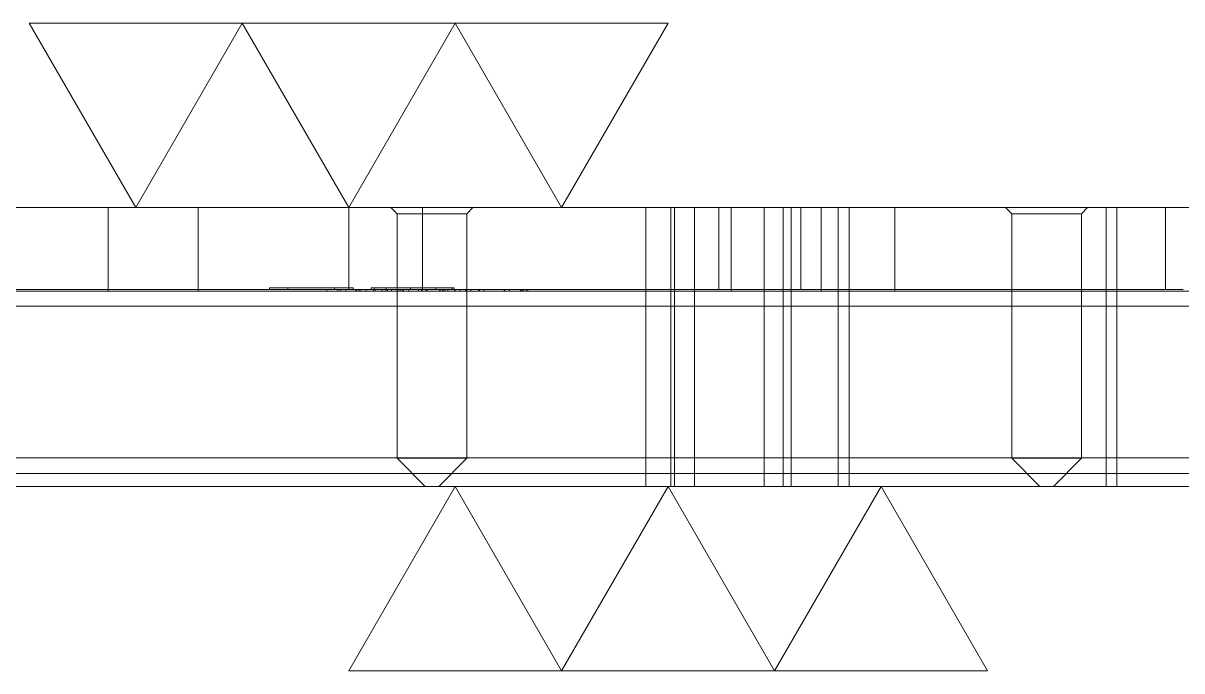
# Model space of a CAD drawing. Header units: millimetres. Extents: x 494 to 18201, y 224 to 11417.
# Drawn here: x 5482.6 to 5623.9, y 2397.3 to 2476.3 of the extents above; entities that cross this region are included whole.
import ezdxf
from ezdxf.lldxf.tags import DXFTag

# ---------------------------------------------------------------- set-up
doc = ezdxf.new("R2010")
doc.units = ezdxf.units.MM
for name, color, linetype in [('DIM', 7, 'Continuous'), ('PS', 7, 'Continuous'), ('PS_W', 1, 'Continuous')]:
    doc.layers.add(name, color=color, linetype=linetype)
tags = doc.linetypes.add('DASHED', pattern='A,12.86,[0,arial.ttf,S=0,R=0,X=0,Y=0],-12.86', length=25.72).pattern_tags.tags
tags[12:13] = [DXFTag(74, 4), DXFTag(75, 0), DXFTag(340, '0'), DXFTag(46, 0.0), DXFTag(50, 0.0), DXFTag(44, 0.0), DXFTag(45, 0.0)]

msp = doc.modelspace()

# ---------------------------------------------------------------- linework, layer by layer
at = {"layer": 'DIM', "linetype": 'Continuous', "lineweight": 18}
for points in [[(5561.24519, 2476.28224), (5548.25481, 2453.78224), (5535.26443, 2476.28224), (5522.27405, 2453.78224), (5509.28367, 2476.28224), (5496.29329, 2453.78224), (5483.3029, 2476.28224), (5561.24519, 2476.28224)], [(5522.27405, 2397.28224), (5535.26443, 2419.78224), (5548.25481, 2397.28224), (5561.24519, 2419.78224), (5574.23557, 2397.28224), (5587.22595, 2419.78224), (5600.21633, 2397.28224), (5522.27405, 2397.28224)]]:
    msp.add_lwpolyline(points, close=True, dxfattribs=at)
at = {"layer": 'PS', "color": 11, "linetype": 'Continuous', "lineweight": 13}
for p, q in [((5917.42544, 2453.78224), (5252.92542, 2453.78224)), ((5252.42542, 2419.78224), (5917.42544, 2419.78224))]:
    msp.add_line(p, q, dxfattribs=at)
at = {"layer": 'PS', "color": 31, "linetype": 'DASHED', "lineweight": 13, "ltscale": 0.87594}
for p, q in [((5492.92544, 2453.78224), (5492.92544, 2443.58224)), ((5503.92544, 2443.58224), (5503.92544, 2453.78224)), ((5522.27405, 2453.78224), (5522.27405, 2443.78224)), ((5531.28105, 2443.78224), (5531.28105, 2453.78224)), ((5567.42544, 2453.78224), (5567.42544, 2443.78224)), ((5568.92544, 2453.78224), (5568.92544, 2443.58224)), ((5577.42544, 2443.78224), (5577.42544, 2453.78224)), ((5579.92544, 2443.58224), (5579.92544, 2453.78224)), ((5588.92542, 2453.78224), (5588.92542, 2443.58224)), ((5621.92544, 2453.78224), (5621.92544, 2443.78224))]:
    msp.add_line(p, q, dxfattribs=at)
at = {"layer": 'PS', "color": 5, "linetype": 'DASHED', "lineweight": 13, "ltscale": 0.87594}
for p, q in [((5527.42542, 2453.78224), (5528.17242, 2453.03524)), ((5528.17242, 2453.03524), (5528.17242, 2443.58224)), ((5536.67842, 2453.03524), (5528.17242, 2453.03524)), ((5536.67842, 2453.03524), (5537.42542, 2453.78224)), ((5536.67842, 2443.58224), (5536.67842, 2453.03524)), ((5602.42542, 2453.78224), (5603.17242, 2453.03524)), ((5603.17242, 2453.03524), (5603.17242, 2423.20224)), ((5611.67842, 2453.03524), (5603.17242, 2453.03524)), ((5611.67842, 2453.03524), (5612.42542, 2453.78224)), ((5611.67842, 2423.20224), (5611.67842, 2453.03524)), ((5528.17242, 2443.58191), (5528.17242, 2423.20224)), ((5536.67842, 2423.20224), (5536.67842, 2443.58191)), ((5528.17242, 2423.20224), (5531.59242, 2419.78224)), ((5528.17242, 2423.20224), (5536.67842, 2423.20224)), ((5533.25842, 2419.78224), (5536.67842, 2423.20224)), ((5603.17242, 2423.20224), (5606.59242, 2419.78224)), ((5603.17242, 2423.20224), (5611.67842, 2423.20224)), ((5608.25842, 2419.78224), (5611.67842, 2423.20224))]:
    msp.add_line(p, q, dxfattribs=at)
at = {"layer": 'PS', "color": 155, "linetype": 'DASHED', "lineweight": 13, "ltscale": 0.87594}
for p, q in [((5558.52391, 2453.78224), (5558.52391, 2419.78224)), ((5561.57001, 2453.78224), (5561.57001, 2419.78224)), ((5562.0106, 2453.78224), (5562.0106, 2419.78224)), ((5564.44893, 2453.78224), (5564.44893, 2419.78224)), ((5572.9559, 2453.78224), (5572.9559, 2419.78224)), ((5575.26639, 2453.78224), (5575.26639, 2419.78224)), ((5576.26636, 2453.78224), (5576.26636, 2419.78224)), ((5582.0106, 2419.78224), (5582.0106, 2453.78224)), ((5616.0106, 2453.78224), (5616.0106, 2419.78224)), ((5526.82566, 2443.58224), (5526.82566, 2443.78224))]:
    msp.add_line(p, q, dxfattribs=at)
at = {"layer": 'PS', "color": 7, "linetype": 'DASHED', "lineweight": 13, "ltscale": 0.87594}
for p, q in [((5512.62292, 2443.78224), (5512.62292, 2443.98224)), ((5514.83967, 2443.78224), (5514.83967, 2443.98224)), ((5519.60925, 2443.58224), (5519.60925, 2443.78224)), ((5520.52613, 2443.78224), (5520.52613, 2443.98224)), ((5520.94824, 2443.58224), (5520.94824, 2443.78224)), ((5521.23558, 2443.78224), (5521.23558, 2443.58224)), ((5521.92239, 2443.58224), (5521.92239, 2443.78224)), ((5522.83926, 2443.78224), (5522.83926, 2443.98224)), ((5523.165, 2443.58224), (5523.165, 2443.78224)), ((5523.27172, 2443.58224), (5523.27172, 2443.78224)), ((5523.54871, 2443.78224), (5523.54871, 2443.58224)), ((5523.75362, 2443.58224), (5523.75362, 2443.78224)), ((5524.42828, 2443.58224), (5524.42828, 2443.78224)), ((5525.00723, 2443.78224), (5525.00723, 2443.98224)), ((5525.29571, 2443.58224), (5525.29571, 2443.78224)), ((5525.39275, 2443.78224), (5525.39275, 2443.98224)), ((5525.48847, 2443.58224), (5525.48847, 2443.78224)), ((5526.3559, 2443.58224), (5526.3559, 2443.78224)), ((5526.83846, 2443.78224), (5526.83846, 2443.98224)), ((5527.03056, 2443.58224), (5527.03056, 2443.78224)), ((5527.51246, 2443.58224), (5527.51246, 2443.78224)), ((5528.18779, 2443.78224), (5528.18779, 2443.98224)), ((5528.27317, 2443.58224), (5528.27317, 2443.78224)), ((5528.56231, 2443.58224), (5528.56231, 2443.78224)), ((5528.86179, 2443.58224), (5528.86179, 2443.78224)), ((5528.94783, 2443.58224), (5528.94783, 2443.78224)), ((5529.62069, 2443.58224), (5529.62069, 2443.78224)), ((5529.82626, 2443.78224), (5529.82626, 2443.98224)), ((5530.77906, 2443.58224), (5530.77906, 2443.78224)), ((5531.17493, 2443.58224), (5531.17493, 2443.78224)), ((5531.26097, 2443.58224), (5531.26097, 2443.78224)), ((5531.74107, 2443.58224), (5531.74107, 2443.78224)), ((5531.74729, 2443.58224), (5531.74729, 2443.78224)), ((5531.83745, 2443.58224), (5531.83745, 2443.78224)), ((5532.89117, 2443.78224), (5532.89117, 2443.98224)), ((5533.3429, 2443.58224), (5533.3429, 2443.78224)), ((5533.42894, 2443.58224), (5533.42894, 2443.78224)), ((5533.72842, 2443.58224), (5533.72842, 2443.78224)), ((5533.81446, 2443.58224), (5533.81446, 2443.78224)), ((5534.00542, 2443.58224), (5534.00542, 2443.78224)), ((5534.39094, 2443.58224), (5534.39094, 2443.78224)), ((5534.91722, 2443.78224), (5534.91722, 2443.98224)), ((5535.1272, 2443.78224), (5535.1272, 2443.98224)), ((5535.17413, 2443.58224), (5535.17413, 2443.78224)), ((5535.26017, 2443.58224), (5535.26017, 2443.78224)), ((5535.83665, 2443.58224), (5535.83665, 2443.78224)), ((5536.52346, 2443.58224), (5536.52346, 2443.78224)), ((5536.6095, 2443.58224), (5536.6095, 2443.78224)), ((5537.18598, 2443.58224), (5537.18598, 2443.78224)), ((5538.16193, 2443.58224), (5538.16193, 2443.78224)), ((5538.24797, 2443.58224), (5538.24797, 2443.78224)), ((5538.82445, 2443.58224), (5538.82445, 2443.78224)), ((5541.22683, 2443.58224), (5541.22683, 2443.78224)), ((5541.31287, 2443.58224), (5541.31287, 2443.78224)), ((5541.88935, 2443.58224), (5541.88935, 2443.78224)), ((5543.25289, 2443.58224), (5543.25289, 2443.78224)), ((5543.33893, 2443.58224), (5543.33893, 2443.78224)), ((5543.46286, 2443.58224), (5543.46286, 2443.78224)), ((5543.5489, 2443.58224), (5543.5489, 2443.78224)), ((5543.91541, 2443.58224), (5543.91541, 2443.78224)), ((5544.12538, 2443.58224), (5544.12538, 2443.78224))]:
    msp.add_line(p, q, dxfattribs=at)
at = {"layer": 'PS', "color": 2, "linetype": 'DASHED', "lineweight": 13, "ltscale": 0.87594}
for points in [[(5472.39191, 2443.58224), (5482.61142, 2443.58224), (5492.83074, 2443.58224), (5503.04988, 2443.58224), (5513.26882, 2443.58224), (5523.48757, 2443.58224), (5533.70614, 2443.58224), (5543.92452, 2443.58224), (5554.14271, 2443.58224), (5564.36071, 2443.58224), (5574.57852, 2443.58224), (5584.79614, 2443.58224), (5595.01356, 2443.58224), (5605.2308, 2443.58224), (5615.44784, 2443.58224), (5625.66469, 2443.58224)], [(5519.6122, 2443.78224), (5515.65426, 2443.78224), (5511.69637, 2443.78224), (5507.73852, 2443.78224), (5503.78071, 2443.78224), (5499.82295, 2443.78224), (5495.86524, 2443.78224), (5491.90757, 2443.78224), (5487.94994, 2443.78224), (5483.99236, 2443.78224), (5480.03482, 2443.78224)], [(5533.33943, 2443.78224), (5533.30937, 2443.78224), (5533.27932, 2443.78224), (5533.24926, 2443.78224), (5533.2192, 2443.78224), (5533.18915, 2443.78224), (5533.15909, 2443.78224), (5533.12903, 2443.78224), (5533.09898, 2443.78224), (5533.06892, 2443.78224), (5533.03886, 2443.78224), (5533.00881, 2443.78224), (5532.97875, 2443.78224), (5532.94869, 2443.78224), (5532.91864, 2443.78224), (5532.88858, 2443.78224), (5532.85852, 2443.78224), (5532.82847, 2443.78224), (5532.79841, 2443.78224), (5532.76836, 2443.78224), (5532.7383, 2443.78224), (5532.70824, 2443.78224), (5532.67819, 2443.78224), (5532.64813, 2443.78224), (5532.61807, 2443.78224), (5532.58802, 2443.78224), (5532.55796, 2443.78224), (5532.5279, 2443.78224), (5532.49785, 2443.78224), (5532.46779, 2443.78224), (5532.43773, 2443.78224), (5532.40768, 2443.78224), (5532.37762, 2443.78224), (5532.34757, 2443.78224), (5532.31751, 2443.78224), (5532.28745, 2443.78224), (5532.2574, 2443.78224), (5532.22734, 2443.78224), (5532.19728, 2443.78224), (5532.16723, 2443.78224), (5532.13717, 2443.78224), (5532.10711, 2443.78224), (5532.07706, 2443.78224), (5532.047, 2443.78224), (5532.01694, 2443.78224), (5531.98689, 2443.78224), (5531.95683, 2443.78224), (5531.92678, 2443.78224), (5531.89672, 2443.78224), (5531.86666, 2443.78224), (5531.83661, 2443.78224)], [(5624.08548, 2443.78224), (5620.45057, 2443.78224), (5616.81562, 2443.78224), (5613.1807, 2443.78224), (5609.54583, 2443.78224), (5605.91099, 2443.78224), (5602.27619, 2443.78224), (5598.64143, 2443.78224), (5595.00671, 2443.78224), (5591.37202, 2443.78224), (5587.73738, 2443.78224), (5584.10277, 2443.78224), (5580.4682, 2443.78224), (5576.83367, 2443.78224), (5573.19917, 2443.78224), (5569.56472, 2443.78224), (5565.9303, 2443.78224), (5562.29592, 2443.78224), (5558.66158, 2443.78224), (5555.02727, 2443.78224), (5551.393, 2443.78224), (5547.75878, 2443.78224), (5544.12458, 2443.78224)]]:
    msp.add_lwpolyline(points, dxfattribs=at)
at = {"layer": 'PS', "color": 7, "linetype": 'DASHED', "lineweight": 13, "ltscale": 0.87594}
for points in [[(5512.62292, 2443.98224), (5512.97368, 2443.98224), (5513.32445, 2443.98224), (5513.67521, 2443.98224), (5514.02598, 2443.98224), (5514.37675, 2443.98224), (5514.72751, 2443.98224), (5515.07828, 2443.98224), (5515.42905, 2443.98224), (5515.77981, 2443.98224), (5516.12861, 2443.98224), (5516.46885, 2443.98224), (5516.8, 2443.98224), (5517.12206, 2443.98224), (5517.43502, 2443.98224), (5517.7389, 2443.98224), (5518.03368, 2443.98224), (5518.31937, 2443.98224), (5518.59597, 2443.98224), (5518.86347, 2443.98224), (5519.12189, 2443.98224), (5519.37121, 2443.98224), (5519.61144, 2443.98224), (5519.84258, 2443.98224), (5520.06463, 2443.98224), (5520.27758, 2443.98224), (5520.48145, 2443.98224), (5520.67622, 2443.98224), (5520.8619, 2443.98224), (5521.03849, 2443.98224), (5521.20604, 2443.98224), (5521.36521, 2443.98224), (5521.51623, 2443.98224), (5521.65908, 2443.98224), (5521.79378, 2443.98224), (5521.92032, 2443.98224), (5522.03869, 2443.98224), (5522.14891, 2443.98224), (5522.25097, 2443.98224), (5522.34487, 2443.98224), (5522.43062, 2443.98224), (5522.5082, 2443.98224), (5522.57762, 2443.98224), (5522.63888, 2443.98224), (5522.69199, 2443.98224), (5522.73693, 2443.98224), (5522.77372, 2443.98224), (5522.80234, 2443.98224), (5522.82281, 2443.98224), (5522.83512, 2443.98224), (5522.83926, 2443.98224)], [(5519.60925, 2443.78224), (5519.70563, 2443.78224), (5519.80201, 2443.78224), (5519.89839, 2443.78224), (5519.99477, 2443.78224), (5520.09115, 2443.78224), (5520.18754, 2443.78224), (5520.28392, 2443.78224), (5520.3803, 2443.78224), (5520.47668, 2443.78224), (5520.57306, 2443.78224), (5520.66944, 2443.78224), (5520.76582, 2443.78224), (5520.8622, 2443.78224), (5520.95858, 2443.78224), (5521.05496, 2443.78224), (5521.15134, 2443.78224), (5521.24772, 2443.78224), (5521.3441, 2443.78224), (5521.44048, 2443.78224), (5521.53686, 2443.78224), (5521.63324, 2443.78224), (5521.72963, 2443.78224), (5521.82601, 2443.78224), (5521.92239, 2443.78224), (5522.01877, 2443.78224), (5522.11515, 2443.78224), (5522.21153, 2443.78224), (5522.30791, 2443.78224), (5522.40429, 2443.78224), (5522.50067, 2443.78224), (5522.59705, 2443.78224), (5522.69343, 2443.78224), (5522.78981, 2443.78224), (5522.88619, 2443.78224), (5522.98257, 2443.78224), (5523.07895, 2443.78224), (5523.17533, 2443.78224), (5523.27172, 2443.78224), (5523.3681, 2443.78224), (5523.46448, 2443.78224), (5523.56086, 2443.78224), (5523.65724, 2443.78224), (5523.75362, 2443.78224), (5523.85, 2443.78224), (5523.94638, 2443.78224), (5524.04276, 2443.78224), (5524.13914, 2443.78224), (5524.23552, 2443.78224), (5524.3319, 2443.78224), (5524.42828, 2443.78224)], [(5524.42828, 2443.78224), (5524.46684, 2443.78224), (5524.50539, 2443.78224), (5524.54394, 2443.78224), (5524.58249, 2443.78224), (5524.62104, 2443.78224), (5524.6596, 2443.78224), (5524.69815, 2443.78224), (5524.7367, 2443.78224), (5524.77525, 2443.78224), (5524.81381, 2443.78224), (5524.85236, 2443.78224), (5524.89091, 2443.78224), (5524.92946, 2443.78224), (5524.96801, 2443.78224), (5525.00657, 2443.78224), (5525.04512, 2443.78224), (5525.08367, 2443.78224), (5525.12222, 2443.78224), (5525.16078, 2443.78224), (5525.19933, 2443.78224), (5525.23788, 2443.78224), (5525.27643, 2443.78224), (5525.31498, 2443.78224), (5525.35354, 2443.78224), (5525.39209, 2443.78224), (5525.43064, 2443.78224), (5525.46919, 2443.78224), (5525.50775, 2443.78224), (5525.5463, 2443.78224), (5525.58485, 2443.78224), (5525.6234, 2443.78224), (5525.66195, 2443.78224), (5525.70051, 2443.78224), (5525.73906, 2443.78224), (5525.77761, 2443.78224), (5525.81616, 2443.78224), (5525.85472, 2443.78224), (5525.89327, 2443.78224), (5525.93182, 2443.78224), (5525.97037, 2443.78224), (5526.00893, 2443.78224), (5526.04748, 2443.78224), (5526.08603, 2443.78224), (5526.12458, 2443.78224), (5526.16313, 2443.78224), (5526.20169, 2443.78224), (5526.24024, 2443.78224), (5526.27879, 2443.78224), (5526.31734, 2443.78224), (5526.3559, 2443.78224)], [(5525.00723, 2443.98224), (5525.06961, 2443.98224), (5525.13337, 2443.98224), (5525.19853, 2443.98224), (5525.26507, 2443.98224), (5525.333, 2443.98224), (5525.40231, 2443.98224), (5525.47302, 2443.98224), (5525.54511, 2443.98224), (5525.61859, 2443.98224), (5525.69346, 2443.98224), (5525.76972, 2443.98224), (5525.84736, 2443.98224), (5525.92639, 2443.98224), (5526.00681, 2443.98224), (5526.08862, 2443.98224), (5526.17182, 2443.98224), (5526.2564, 2443.98224), (5526.34237, 2443.98224), (5526.42973, 2443.98224), (5526.51848, 2443.98224), (5526.60861, 2443.98224), (5526.70014, 2443.98224), (5526.79305, 2443.98224), (5526.88735, 2443.98224), (5526.98303, 2443.98224), (5527.08011, 2443.98224), (5527.17857, 2443.98224), (5527.27842, 2443.98224), (5527.37966, 2443.98224), (5527.48228, 2443.98224), (5527.5863, 2443.98224), (5527.6917, 2443.98224), (5527.79849, 2443.98224), (5527.90667, 2443.98224), (5528.01623, 2443.98224), (5528.12719, 2443.98224), (5528.23953, 2443.98224), (5528.35326, 2443.98224), (5528.46837, 2443.98224), (5528.58488, 2443.98224), (5528.70277, 2443.98224), (5528.82205, 2443.98224), (5528.94272, 2443.98224), (5529.06478, 2443.98224), (5529.18822, 2443.98224), (5529.31305, 2443.98224), (5529.43927, 2443.98224), (5529.56688, 2443.98224), (5529.69588, 2443.98224), (5529.82626, 2443.98224)], [(5526.3559, 2443.78224), (5526.45228, 2443.78224), (5526.54866, 2443.78224), (5526.64504, 2443.78224), (5526.74142, 2443.78224), (5526.8378, 2443.78224), (5526.93418, 2443.78224), (5527.03056, 2443.78224), (5527.12694, 2443.78224), (5527.22332, 2443.78224), (5527.3197, 2443.78224), (5527.41608, 2443.78224), (5527.51246, 2443.78224), (5527.60884, 2443.78224), (5527.70522, 2443.78224), (5527.8016, 2443.78224), (5527.89799, 2443.78224), (5527.99437, 2443.78224), (5528.09075, 2443.78224), (5528.18713, 2443.78224), (5528.28351, 2443.78224), (5528.37989, 2443.78224), (5528.47627, 2443.78224), (5528.57265, 2443.78224), (5528.66903, 2443.78224), (5528.76541, 2443.78224), (5528.86179, 2443.78224), (5528.95817, 2443.78224), (5529.05455, 2443.78224), (5529.15093, 2443.78224), (5529.24731, 2443.78224), (5529.34369, 2443.78224), (5529.44008, 2443.78224), (5529.53646, 2443.78224), (5529.63284, 2443.78224), (5529.72922, 2443.78224), (5529.8256, 2443.78224), (5529.92198, 2443.78224), (5530.01836, 2443.78224), (5530.11474, 2443.78224), (5530.21112, 2443.78224), (5530.3075, 2443.78224), (5530.40388, 2443.78224), (5530.50026, 2443.78224), (5530.59664, 2443.78224), (5530.69302, 2443.78224), (5530.7894, 2443.78224), (5530.88578, 2443.78224), (5530.98217, 2443.78224), (5531.07855, 2443.78224), (5531.17493, 2443.78224)], [(5529.82626, 2443.98224), (5529.97109, 2443.98224), (5530.11371, 2443.98224), (5530.25412, 2443.98224), (5530.39233, 2443.98224), (5530.52832, 2443.98224), (5530.6621, 2443.98224), (5530.79367, 2443.98224), (5530.92304, 2443.98224), (5531.05019, 2443.98224), (5531.17513, 2443.98224), (5531.29787, 2443.98224), (5531.41839, 2443.98224), (5531.5367, 2443.98224), (5531.65367, 2443.98224), (5531.77114, 2443.98224), (5531.88915, 2443.98224), (5532.00772, 2443.98224), (5532.12684, 2443.98224), (5532.24651, 2443.98224), (5532.36673, 2443.98224), (5532.48751, 2443.98224), (5532.60884, 2443.98224), (5532.73072, 2443.98224), (5532.85315, 2443.98224), (5532.97614, 2443.98224), (5533.09968, 2443.98224), (5533.22311, 2443.98224), (5533.34357, 2443.98224), (5533.46071, 2443.98224), (5533.57454, 2443.98224), (5533.68505, 2443.98224), (5533.79225, 2443.98224), (5533.89613, 2443.98224), (5533.9967, 2443.98224), (5534.09396, 2443.98224), (5534.1879, 2443.98224), (5534.27852, 2443.98224), (5534.36583, 2443.98224), (5534.44983, 2443.98224), (5534.5302, 2443.98224), (5534.60371, 2443.98224), (5534.66948, 2443.98224), (5534.72752, 2443.98224), (5534.77782, 2443.98224), (5534.82039, 2443.98224), (5534.85522, 2443.98224), (5534.88232, 2443.98224), (5534.90169, 2443.98224), (5534.91332, 2443.98224), (5534.91722, 2443.98224)], [(5531.17511, 2443.78224), (5531.17852, 2443.78224), (5531.18186, 2443.78224), (5531.18513, 2443.78224), (5531.18833, 2443.78224), (5531.19146, 2443.78224), (5531.19452, 2443.78224), (5531.19751, 2443.78224), (5531.20044, 2443.78224), (5531.20329, 2443.78224), (5531.20608, 2443.78224), (5531.2088, 2443.78224), (5531.21144, 2443.78224), (5531.21402, 2443.78224), (5531.21653, 2443.78224), (5531.21897, 2443.78224), (5531.22135, 2443.78224), (5531.22365, 2443.78224), (5531.22588, 2443.78224), (5531.22805, 2443.78224), (5531.23015, 2443.78224), (5531.23217, 2443.78224), (5531.23413, 2443.78224), (5531.23602, 2443.78224), (5531.23784, 2443.78224), (5531.23959, 2443.78224), (5531.24128, 2443.78224), (5531.24289, 2443.78224), (5531.24443, 2443.78224), (5531.24591, 2443.78224), (5531.24732, 2443.78224), (5531.24866, 2443.78224), (5531.24992, 2443.78224), (5531.25112, 2443.78224), (5531.25226, 2443.78224), (5531.25332, 2443.78224), (5531.25431, 2443.78224), (5531.25523, 2443.78224), (5531.25609, 2443.78224), (5531.25688, 2443.78224), (5531.25759, 2443.78224), (5531.25824, 2443.78224), (5531.25882, 2443.78224), (5531.25933, 2443.78224), (5531.25977, 2443.78224), (5531.26015, 2443.78224), (5531.26045, 2443.78224), (5531.26068, 2443.78224), (5531.26085, 2443.78224), (5531.26095, 2443.78224), (5531.26097, 2443.78224)], [(5531.26114, 2443.78224), (5531.28039, 2443.78224), (5531.29925, 2443.78224), (5531.31772, 2443.78224), (5531.3358, 2443.78224), (5531.3535, 2443.78224), (5531.3708, 2443.78224), (5531.38772, 2443.78224), (5531.40425, 2443.78224), (5531.42038, 2443.78224), (5531.43613, 2443.78224), (5531.45149, 2443.78224), (5531.46647, 2443.78224), (5531.48105, 2443.78224), (5531.49524, 2443.78224), (5531.50905, 2443.78224), (5531.52246, 2443.78224), (5531.53549, 2443.78224), (5531.54813, 2443.78224), (5531.56038, 2443.78224), (5531.57224, 2443.78224), (5531.58372, 2443.78224), (5531.5948, 2443.78224), (5531.60549, 2443.78224), (5531.6158, 2443.78224), (5531.62572, 2443.78224), (5531.63525, 2443.78224), (5531.64439, 2443.78224), (5531.65314, 2443.78224), (5531.6615, 2443.78224), (5531.66947, 2443.78224), (5531.67706, 2443.78224), (5531.68425, 2443.78224), (5531.69106, 2443.78224), (5531.69748, 2443.78224), (5531.70351, 2443.78224), (5531.70915, 2443.78224), (5531.7144, 2443.78224), (5531.71926, 2443.78224), (5531.72373, 2443.78224), (5531.72782, 2443.78224), (5531.73152, 2443.78224), (5531.73482, 2443.78224), (5531.73774, 2443.78224), (5531.74027, 2443.78224), (5531.74241, 2443.78224), (5531.74417, 2443.78224), (5531.74553, 2443.78224), (5531.7465, 2443.78224), (5531.74709, 2443.78224), (5531.74729, 2443.78224)], [(5531.74736, 2443.78224), (5531.74916, 2443.78224), (5531.75096, 2443.78224), (5531.75276, 2443.78224), (5531.75457, 2443.78224), (5531.75637, 2443.78224), (5531.75817, 2443.78224), (5531.75997, 2443.78224), (5531.76177, 2443.78224), (5531.76357, 2443.78224), (5531.76538, 2443.78224), (5531.76718, 2443.78224), (5531.76898, 2443.78224), (5531.77078, 2443.78224), (5531.77258, 2443.78224), (5531.77439, 2443.78224), (5531.77619, 2443.78224), (5531.77799, 2443.78224), (5531.77979, 2443.78224), (5531.78159, 2443.78224), (5531.78339, 2443.78224), (5531.7852, 2443.78224), (5531.787, 2443.78224), (5531.7888, 2443.78224), (5531.7906, 2443.78224), (5531.7924, 2443.78224), (5531.79421, 2443.78224), (5531.79601, 2443.78224), (5531.79781, 2443.78224), (5531.79961, 2443.78224), (5531.80141, 2443.78224), (5531.80321, 2443.78224), (5531.80502, 2443.78224), (5531.80682, 2443.78224), (5531.80862, 2443.78224), (5531.81042, 2443.78224), (5531.81222, 2443.78224), (5531.81403, 2443.78224), (5531.81583, 2443.78224), (5531.81763, 2443.78224), (5531.81943, 2443.78224), (5531.82123, 2443.78224), (5531.82303, 2443.78224), (5531.82484, 2443.78224), (5531.82664, 2443.78224), (5531.82844, 2443.78224), (5531.83024, 2443.78224), (5531.83204, 2443.78224), (5531.83385, 2443.78224), (5531.83565, 2443.78224), (5531.83745, 2443.78224)], [(5533.3429, 2443.78224), (5533.40527, 2443.78224), (5533.46904, 2443.78224), (5533.53419, 2443.78224), (5533.60073, 2443.78224), (5533.66866, 2443.78224), (5533.73798, 2443.78224), (5533.80868, 2443.78224), (5533.88078, 2443.78224), (5533.95426, 2443.78224), (5534.02913, 2443.78224), (5534.10538, 2443.78224), (5534.18303, 2443.78224), (5534.26206, 2443.78224), (5534.34248, 2443.78224), (5534.42429, 2443.78224), (5534.50748, 2443.78224), (5534.59207, 2443.78224), (5534.67804, 2443.78224), (5534.7654, 2443.78224), (5534.85414, 2443.78224), (5534.94428, 2443.78224), (5535.0358, 2443.78224), (5535.12871, 2443.78224), (5535.22301, 2443.78224), (5535.3187, 2443.78224), (5535.41577, 2443.78224), (5535.51423, 2443.78224), (5535.61409, 2443.78224), (5535.71532, 2443.78224), (5535.81795, 2443.78224), (5535.92196, 2443.78224), (5536.02737, 2443.78224), (5536.13415, 2443.78224), (5536.24233, 2443.78224), (5536.3519, 2443.78224), (5536.46285, 2443.78224), (5536.57519, 2443.78224), (5536.68892, 2443.78224), (5536.80404, 2443.78224), (5536.92054, 2443.78224), (5537.03844, 2443.78224), (5537.15772, 2443.78224), (5537.27839, 2443.78224), (5537.40044, 2443.78224), (5537.52389, 2443.78224), (5537.64872, 2443.78224), (5537.77494, 2443.78224), (5537.90255, 2443.78224), (5538.03154, 2443.78224), (5538.16193, 2443.78224)], [(5534.91717, 2443.98224), (5534.92137, 2443.98224), (5534.92557, 2443.98224), (5534.92977, 2443.98224), (5534.93397, 2443.98224), (5534.93817, 2443.98224), (5534.94237, 2443.98224), (5534.94657, 2443.98224), (5534.95077, 2443.98224), (5534.95498, 2443.98224), (5534.95918, 2443.98224), (5534.96338, 2443.98224), (5534.96758, 2443.98224), (5534.97178, 2443.98224), (5534.97598, 2443.98224), (5534.98018, 2443.98224), (5534.98438, 2443.98224), (5534.98858, 2443.98224), (5534.99278, 2443.98224), (5534.99698, 2443.98224), (5535.00118, 2443.98224), (5535.00538, 2443.98224), (5535.00958, 2443.98224), (5535.01378, 2443.98224), (5535.01798, 2443.98224), (5535.02218, 2443.98224), (5535.02638, 2443.98224), (5535.03058, 2443.98224), (5535.03478, 2443.98224), (5535.03899, 2443.98224), (5535.04319, 2443.98224), (5535.04739, 2443.98224), (5535.05159, 2443.98224), (5535.05579, 2443.98224), (5535.05999, 2443.98224), (5535.06419, 2443.98224), (5535.06839, 2443.98224), (5535.07259, 2443.98224), (5535.07679, 2443.98224), (5535.08099, 2443.98224), (5535.08519, 2443.98224), (5535.08939, 2443.98224), (5535.09359, 2443.98224), (5535.09779, 2443.98224), (5535.10199, 2443.98224), (5535.10619, 2443.98224), (5535.11039, 2443.98224), (5535.11459, 2443.98224), (5535.11879, 2443.98224), (5535.123, 2443.98224), (5535.1272, 2443.98224)], [(5538.16193, 2443.78224), (5538.30676, 2443.78224), (5538.44938, 2443.78224), (5538.58979, 2443.78224), (5538.72799, 2443.78224), (5538.86398, 2443.78224), (5538.99777, 2443.78224), (5539.12934, 2443.78224), (5539.2587, 2443.78224), (5539.38585, 2443.78224), (5539.5108, 2443.78224), (5539.63353, 2443.78224), (5539.75406, 2443.78224), (5539.87237, 2443.78224), (5539.98934, 2443.78224), (5540.1068, 2443.78224), (5540.22482, 2443.78224), (5540.34338, 2443.78224), (5540.4625, 2443.78224), (5540.58217, 2443.78224), (5540.7024, 2443.78224), (5540.82317, 2443.78224), (5540.9445, 2443.78224), (5541.06638, 2443.78224), (5541.18882, 2443.78224), (5541.3118, 2443.78224), (5541.43534, 2443.78224), (5541.55878, 2443.78224), (5541.67923, 2443.78224), (5541.79638, 2443.78224), (5541.9102, 2443.78224), (5542.02072, 2443.78224), (5542.12791, 2443.78224), (5542.2318, 2443.78224), (5542.33237, 2443.78224), (5542.42962, 2443.78224), (5542.52356, 2443.78224), (5542.61419, 2443.78224), (5542.7015, 2443.78224), (5542.7855, 2443.78224), (5542.86587, 2443.78224), (5542.93937, 2443.78224), (5543.00514, 2443.78224), (5543.06318, 2443.78224), (5543.11348, 2443.78224), (5543.15605, 2443.78224), (5543.19089, 2443.78224), (5543.21799, 2443.78224), (5543.23736, 2443.78224), (5543.24899, 2443.78224), (5543.25289, 2443.78224)], [(5543.25294, 2443.78224), (5543.25714, 2443.78224), (5543.26134, 2443.78224), (5543.26554, 2443.78224), (5543.26974, 2443.78224), (5543.27394, 2443.78224), (5543.27813, 2443.78224), (5543.28233, 2443.78224), (5543.28653, 2443.78224), (5543.29073, 2443.78224), (5543.29493, 2443.78224), (5543.29913, 2443.78224), (5543.30332, 2443.78224), (5543.30752, 2443.78224), (5543.31172, 2443.78224), (5543.31592, 2443.78224), (5543.32012, 2443.78224), (5543.32432, 2443.78224), (5543.32851, 2443.78224), (5543.33271, 2443.78224), (5543.33691, 2443.78224), (5543.34111, 2443.78224), (5543.34531, 2443.78224), (5543.34951, 2443.78224), (5543.3537, 2443.78224), (5543.3579, 2443.78224), (5543.3621, 2443.78224), (5543.3663, 2443.78224), (5543.3705, 2443.78224), (5543.3747, 2443.78224), (5543.37889, 2443.78224), (5543.38309, 2443.78224), (5543.38729, 2443.78224), (5543.39149, 2443.78224), (5543.39569, 2443.78224), (5543.39989, 2443.78224), (5543.40408, 2443.78224), (5543.40828, 2443.78224), (5543.41248, 2443.78224), (5543.41668, 2443.78224), (5543.42088, 2443.78224), (5543.42508, 2443.78224), (5543.42927, 2443.78224), (5543.43347, 2443.78224), (5543.43767, 2443.78224), (5543.44187, 2443.78224), (5543.44607, 2443.78224), (5543.45027, 2443.78224), (5543.45446, 2443.78224), (5543.45866, 2443.78224), (5543.46286, 2443.78224)], [(5543.46281, 2443.78224), (5543.46453, 2443.78224), (5543.46625, 2443.78224), (5543.46798, 2443.78224), (5543.4697, 2443.78224), (5543.47142, 2443.78224), (5543.47314, 2443.78224), (5543.47486, 2443.78224), (5543.47658, 2443.78224), (5543.47831, 2443.78224), (5543.48003, 2443.78224), (5543.48175, 2443.78224), (5543.48347, 2443.78224), (5543.48519, 2443.78224), (5543.48692, 2443.78224), (5543.48864, 2443.78224), (5543.49036, 2443.78224), (5543.49208, 2443.78224), (5543.4938, 2443.78224), (5543.49553, 2443.78224), (5543.49725, 2443.78224), (5543.49897, 2443.78224), (5543.50069, 2443.78224), (5543.50241, 2443.78224), (5543.50413, 2443.78224), (5543.50586, 2443.78224), (5543.50758, 2443.78224), (5543.5093, 2443.78224), (5543.51102, 2443.78224), (5543.51274, 2443.78224), (5543.51447, 2443.78224), (5543.51619, 2443.78224), (5543.51791, 2443.78224), (5543.51963, 2443.78224), (5543.52135, 2443.78224), (5543.52307, 2443.78224), (5543.5248, 2443.78224), (5543.52652, 2443.78224), (5543.52824, 2443.78224), (5543.52996, 2443.78224), (5543.53168, 2443.78224), (5543.53341, 2443.78224), (5543.53513, 2443.78224), (5543.53685, 2443.78224), (5543.53857, 2443.78224), (5543.54029, 2443.78224), (5543.54201, 2443.78224), (5543.54374, 2443.78224), (5543.54546, 2443.78224), (5543.54718, 2443.78224), (5543.5489, 2443.78224)], [(5543.54909, 2443.78224), (5543.56358, 2443.78224), (5543.57779, 2443.78224), (5543.5917, 2443.78224), (5543.60532, 2443.78224), (5543.61864, 2443.78224), (5543.63168, 2443.78224), (5543.64442, 2443.78224), (5543.65687, 2443.78224), (5543.66902, 2443.78224), (5543.68088, 2443.78224), (5543.69245, 2443.78224), (5543.70373, 2443.78224), (5543.71472, 2443.78224), (5543.72541, 2443.78224), (5543.73581, 2443.78224), (5543.74592, 2443.78224), (5543.75573, 2443.78224), (5543.76525, 2443.78224), (5543.77448, 2443.78224), (5543.78342, 2443.78224), (5543.79206, 2443.78224), (5543.80041, 2443.78224), (5543.80847, 2443.78224), (5543.81623, 2443.78224), (5543.82371, 2443.78224), (5543.83089, 2443.78224), (5543.83778, 2443.78224), (5543.84437, 2443.78224), (5543.85067, 2443.78224), (5543.85668, 2443.78224), (5543.8624, 2443.78224), (5543.86782, 2443.78224), (5543.87295, 2443.78224), (5543.87779, 2443.78224), (5543.88234, 2443.78224), (5543.88659, 2443.78224), (5543.89055, 2443.78224), (5543.89422, 2443.78224), (5543.8976, 2443.78224), (5543.90068, 2443.78224), (5543.90347, 2443.78224), (5543.90597, 2443.78224), (5543.90817, 2443.78224), (5543.91008, 2443.78224), (5543.9117, 2443.78224), (5543.91303, 2443.78224), (5543.91406, 2443.78224), (5543.91481, 2443.78224), (5543.91525, 2443.78224), (5543.91541, 2443.78224)], [(5543.91547, 2443.78224), (5543.91966, 2443.78224), (5543.92386, 2443.78224), (5543.92806, 2443.78224), (5543.93226, 2443.78224), (5543.93646, 2443.78224), (5543.94066, 2443.78224), (5543.94485, 2443.78224), (5543.94905, 2443.78224), (5543.95325, 2443.78224), (5543.95745, 2443.78224), (5543.96165, 2443.78224), (5543.96585, 2443.78224), (5543.97004, 2443.78224), (5543.97424, 2443.78224), (5543.97844, 2443.78224), (5543.98264, 2443.78224), (5543.98684, 2443.78224), (5543.99104, 2443.78224), (5543.99523, 2443.78224), (5543.99943, 2443.78224), (5544.00363, 2443.78224), (5544.00783, 2443.78224), (5544.01203, 2443.78224), (5544.01623, 2443.78224), (5544.02042, 2443.78224), (5544.02462, 2443.78224), (5544.02882, 2443.78224), (5544.03302, 2443.78224), (5544.03722, 2443.78224), (5544.04142, 2443.78224), (5544.04561, 2443.78224), (5544.04981, 2443.78224), (5544.05401, 2443.78224), (5544.05821, 2443.78224), (5544.06241, 2443.78224), (5544.06661, 2443.78224), (5544.0708, 2443.78224), (5544.075, 2443.78224), (5544.0792, 2443.78224), (5544.0834, 2443.78224), (5544.0876, 2443.78224), (5544.0918, 2443.78224), (5544.09599, 2443.78224), (5544.10019, 2443.78224), (5544.10439, 2443.78224), (5544.10859, 2443.78224), (5544.11279, 2443.78224), (5544.11699, 2443.78224), (5544.12118, 2443.78224), (5544.12538, 2443.78224)]]:
    msp.add_lwpolyline(points, dxfattribs=at)
at = {"layer": 'PS', "color": 155, "linetype": 'DASHED', "lineweight": 13, "ltscale": 0.87594}
for points in [[(5475.04699, 2441.78224), (5483.1515, 2441.78224), (5491.2562, 2441.78224), (5499.36108, 2441.78224), (5507.46615, 2441.78224), (5515.57141, 2441.78224), (5523.67685, 2441.78224), (5531.78248, 2441.78224), (5539.8883, 2441.78224), (5547.99431, 2441.78224), (5556.1005, 2441.78224), (5564.20687, 2441.78224), (5572.31344, 2441.78224), (5580.42019, 2441.78224), (5588.52713, 2441.78224), (5596.63426, 2441.78224), (5604.74159, 2441.78224), (5612.8491, 2441.78224), (5620.9568, 2441.78224), (5629.06063, 2441.78224)], [(5632.45597, 2421.3494), (5623.484, 2421.3494), (5614.49, 2421.3494), (5605.47597, 2421.3494), (5596.44389, 2421.3494), (5587.39575, 2421.3494), (5578.33356, 2421.3494), (5569.25932, 2421.3494), (5560.17503, 2421.3494), (5551.0827, 2421.3494), (5541.98433, 2421.3494), (5532.88194, 2421.3494), (5523.77755, 2421.3494), (5514.67315, 2421.3494), (5505.57076, 2421.3494), (5496.4724, 2421.3494), (5487.38007, 2421.3494), (5478.29578, 2421.3494)]]:
    msp.add_lwpolyline(points, dxfattribs=at)
at = {"layer": 'PS', "color": 183, "linetype": 'DASHED', "lineweight": 13, "ltscale": 0.87594}
msp.add_lwpolyline([(5478.53714, 2423.28224), (5487.57322, 2423.28224), (5496.6173, 2423.28224), (5505.66739, 2423.28224), (5514.72147, 2423.28224), (5523.77755, 2423.28224), (5532.83363, 2423.28224), (5541.88771, 2423.28224), (5550.93779, 2423.28224), (5559.98187, 2423.28224), (5569.01795, 2423.28224), (5578.04404, 2423.28224), (5587.05814, 2423.28224), (5596.05826, 2423.28224), (5605.04241, 2423.28224), (5614.00861, 2423.28224), (5622.95488, 2423.28224), (5631.87923, 2423.28224)], dxfattribs=at)
at = {"layer": 'PS_W', "color": 1, "linetype": 'DASHED', "lineweight": 13, "ltscale": 0.87594}
for p, q in [((5558.5106, 2453.78224), (5558.5106, 2419.78224)), ((5583.33347, 2419.78224), (5583.33347, 2453.78224)), ((5614.68772, 2453.78224), (5614.68772, 2419.78224))]:
    msp.add_line(p, q, dxfattribs=at)

doc.saveas('drawing.dxf')
